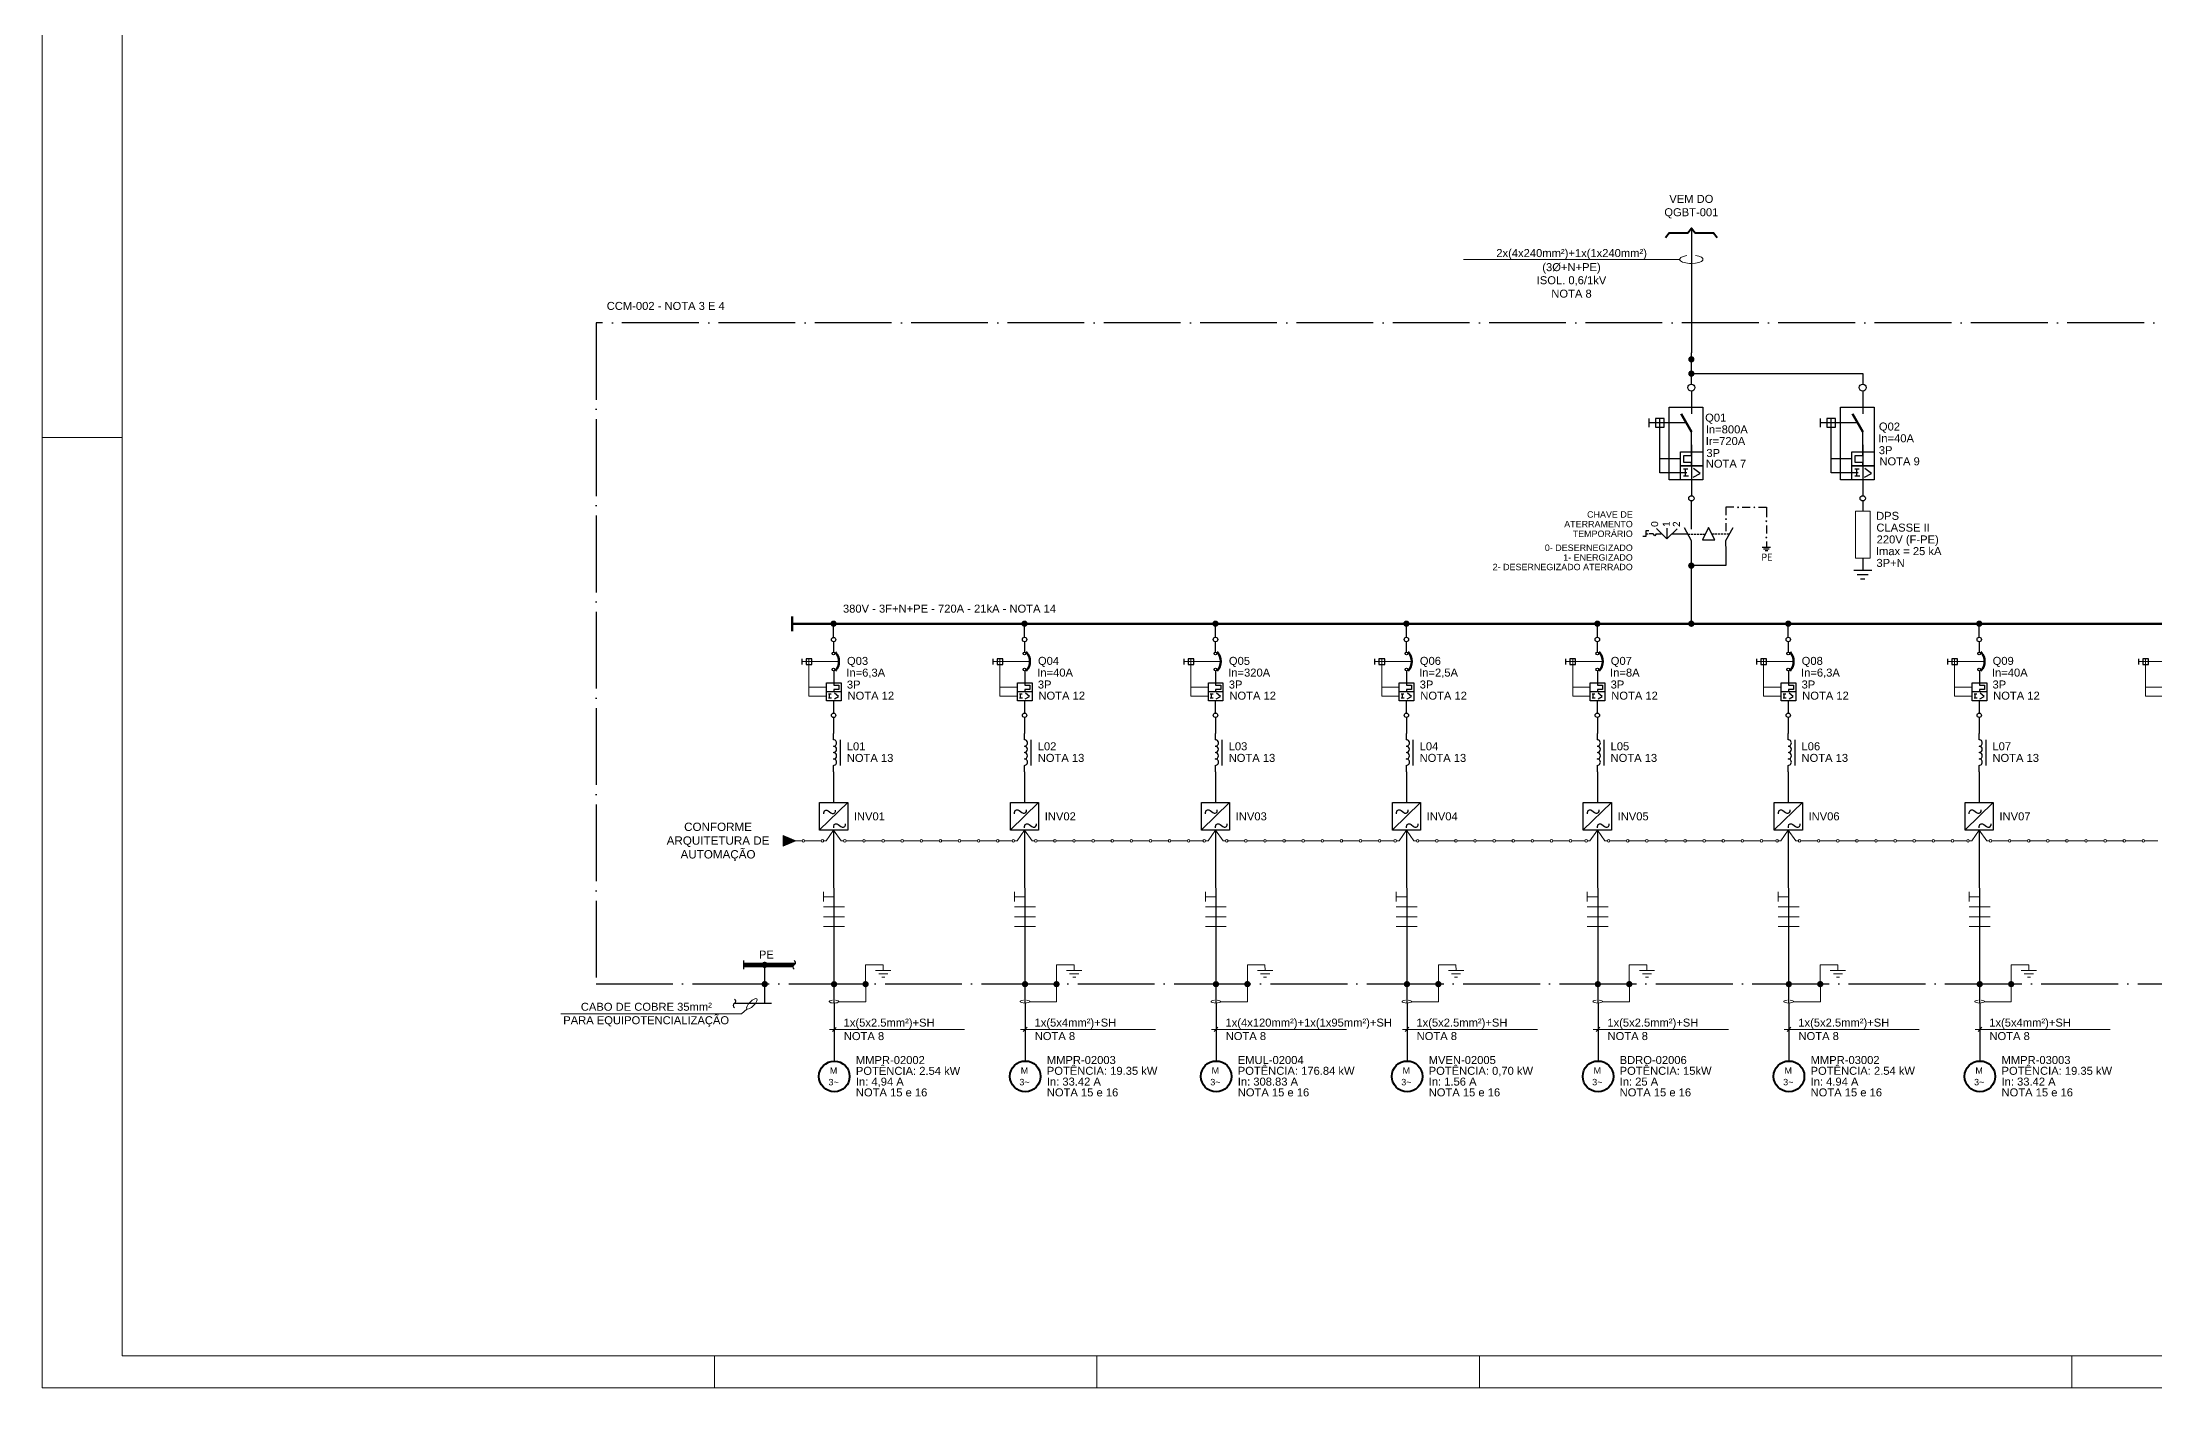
# Model space of a CAD drawing. Header units: inches. Extents: x 8060 to 14805, y -2003 to -1162.
# Drawn here: x 9449 to 10109, y -2003 to -1582 of the extents above; entities that cross this region are included whole.
import ezdxf
from ezdxf.enums import TextEntityAlignment as Align

# ---------------------------------------------------------------- set-up
doc = ezdxf.new("R2010")
doc.units = ezdxf.units.IN
doc.header["$MEASUREMENT"] = 0
doc.linetypes.add('ACAD_ISO04W100', pattern=[30, 24, -3, 0, -3])
for name, color, linetype in [('CABOS', 2, 'Continuous'), ('CAIXA DE IDENT.', 6, 'ACAD_ISO04W100'), ('COMPONENTES', 7, 'Continuous'), ('MOLDURA', 5, 'Continuous'), ('PDF2_AM_8', 7, 'Continuous'), ('PDF2_E-TXT20', 7, 'Continuous'), ('ROTAS', 7, 'Continuous'), ('TEXTO DES.', 2, 'Continuous')]:
    doc.layers.add(name, color=color, linetype=linetype)
doc.styles.add('PDF ArialMT', font='arial.ttf')
doc.styles.add('PDF Calibri', font='calibri.ttf')

# ---------------------------------------------------------------- blocks, each defined once
blk = doc.blocks.new('MOLDURA')
at = {"layer": 'MOLDURA', "lineweight": 15}
for p, q in [((2405.47, -1351.45), (2405.47, -2192.45)), ((2430.47, -2182.46), (2430.47, -1361.47)), ((2430.47, -1895.48), (2405.47, -1895.48)), ((3584.47, -2182.46), (2430.47, -2182.46)), ((2615.46, -2192.45), (2615.46, -2182.46)), ((2734.96, -2192.45), (2734.96, -2182.46)), ((2854.46, -2192.45), (2854.46, -2182.46)), ((3039.46, -2192.45), (3039.46, -2182.46)), ((2405.47, -2192.45), (3594.47, -2192.45))]:
    blk.add_line(p, q, dxfattribs=at)
blk = doc.blocks.new('DISJ. CX. MOLDADA')
at = {"layer": 'COMPONENTES', "lineweight": 30}
for points in [[(6109.63, -961.07), (6109.63, -966.03), (6109.63, -968.14)], [(6096.45, -972.34), (6096.45, -969.58)], [(6108.15, -986.56), (6099.73, -986.56), (6099.73, -969.58)], [(6108.02, -970.94), (6096.45, -970.94)], [(6109.63, -984.4), (6109.63, -983.3), (6107.26, -983.3), (6107.26, -981.14), (6109.63, -981.14), (6109.63, -980.04), (6109.63, -973.77)], [(6106.16, -982.2), (6099.73, -982.2)], [(6109.63, -977.8), (6109.63, -993.76)], [(6107.13, -985.33), (6108.53, -985.33)], [(6107.13, -987.53), (6108.66, -987.53)], [(6107.73, -987.53), (6107.73, -985.33)], [(6110.18, -987.91), (6112.34, -986.73), (6110.23, -985.16)]]:
    blk.add_lwpolyline(points, dxfattribs=at)
for points in [[(6101.11, -969.58), (6098.35, -969.58), (6098.35, -972.34), (6101.11, -972.34)], [(6113.15, -988.72), (6102.69, -988.72), (6102.69, -966.03), (6113.15, -966.03)], [(6106.16, -980.04), (6113.15, -980.04), (6113.15, -984.4), (6106.16, -984.4)], [(6106.16, -984.4), (6113.15, -984.4), (6113.15, -988.72), (6106.16, -988.72)]]:
    blk.add_lwpolyline(points, close=True, dxfattribs=at)
at = {"layer": 'COMPONENTES', "lineweight": 50}
blk.add_lwpolyline([(6109.63, -973.77), (6106.41, -968.14)], dxfattribs=at)
at = {"layer": 'COMPONENTES', "lineweight": 30}
for centre, radius in [((6109.59, -959.94), 1.08), ((6109.59, -994.53), 0.826)]:
    blk.add_circle(centre, radius, dxfattribs=at)
blk = doc.blocks.new('DPS2')
at = {"layer": 'COMPONENTES', "lineweight": 9}
blk.add_lwpolyline([(5544.09, -957.59), (5548.58, -957.59), (5548.58, -972.28), (5544.09, -972.28)], close=True, dxfattribs=at)
at = {"layer": 'COMPONENTES', "lineweight": 30}
for points in [[(5549.13, -976.16), (5543.58, -976.16)], [(5546.34, -972.28), (5546.34, -976.16)], [(5547.99, -977.51), (5544.56, -977.51)], [(5546.93, -978.91), (5545.57, -978.91)]]:
    blk.add_lwpolyline(points, dxfattribs=at)
at = {"layer": 'ROTAS', "lineweight": 30}
blk.add_lwpolyline([(5546.34, -954.48), (5546.34, -957.59)], dxfattribs=at)
blk = doc.blocks.new('Chave de Aterramento')
at = {"layer": 'COMPONENTES'}
h = blk.add_hatch(color=256, dxfattribs=at)
h.dxf.hatch_style = 1
h.paths.add_polyline_path([(5431.9, -972.82, 1), (5433.88, -972.82, 1)])
blk.add_line((5431.77, -962.97), (5426.74, -962.97), dxfattribs=at)
at = {"layer": 'COMPONENTES', "lineweight": 30}
for p, q in [((5430.63, -960.92), (5432.89, -964.99)), ((5443.73, -959.57), (5443.73, -962)), ((5432.89, -964.99), (5432.89, -974.55))]:
    blk.add_line(p, q, dxfattribs=at)
for points in [[(5432.89, -952.6), (5432.89, -959.57), (5432.89, -961.37)], [(5446.23, -954.59), (5443.73, -954.59), (5443.73, -957.03)], [(5448.77, -954.59), (5451.31, -954.59)], [(5453.85, -954.59), (5456.34, -954.59), (5456.34, -956.54)], [(5456.34, -954.59), (5456.34, -957.68)], [(5419.62, -961.96), (5418.71, -961.96), (5418.71, -963.76), (5417.8, -963.76)], [(5418.71, -962.85), (5419.39, -962.85)], [(5421.95, -962.85), (5421.46, -963.55), (5421.02, -962.85), (5419.7, -962.85)], [(5421.93, -962.85), (5423.45, -962.85)], [(5428.44, -961.3), (5425.23, -964.46), (5421.97, -961.24)], [(5425.23, -961.13), (5425.23, -964.46)], [(5431.77, -962.95), (5432.51, -962.95)], [(5432.83, -962.95), (5433.44, -962.95)], [(5433.76, -962.95), (5434.37, -962.95)], [(5434.69, -962.95), (5435.32, -962.95)], [(5435.62, -962.95), (5436.38, -962.95)], [(5436.55, -962.95), (5437.31, -962.95)], [(5440.07, -962.95), (5439.3, -962.95)], [(5441, -962.95), (5440.24, -962.95)], [(5441.93, -962.95), (5441.29, -962.95)], [(5442.86, -962.95), (5442.25, -962.95)], [(5443.79, -962.95), (5443.18, -962.95)], [(5443.73, -966.78), (5443.73, -964.99), (5445.99, -960.92)], [(5444.85, -962.95), (5444.11, -962.95)], [(5456.34, -960.22), (5456.34, -962.76)], [(5443.73, -966.81), (5443.73, -972.8), (5432.89, -972.8)], [(5455.05, -967.06), (5457.66, -967.06)], [(5455.48, -967.57), (5457.21, -967.57)], [(5455.92, -968.08), (5456.79, -968.08)], [(5456.34, -965.3), (5456.34, -967.06)]]:
    blk.add_lwpolyline(points, dxfattribs=at)
blk.add_lwpolyline([(5436.4, -964.75), (5440.21, -964.75), (5438.31, -960.94)], close=True, dxfattribs=at)
at = {"layer": 'COMPONENTES', "lineweight": 0}
for centre in [(5447.5, -954.59), (5452.58, -954.59), (5443.73, -958.3), (5456.34, -958.95), (5456.34, -964.03)]:
    blk.add_circle(centre, 0.125, dxfattribs=at)
at = {"layer": 'COMPONENTES', "char_height": 2.2, "attachment_point": 4, "rotation": 90, "style": 'PDF Calibri'}
for s, insert in [('0', (5421.44, -960.69)), ('1', (5425.02, -960.79)), ('2', (5428.22, -960.75))]:
    blk.add_mtext(s, dxfattribs=dict(at, insert=insert))
at = {"layer": 'COMPONENTES', "insert": (5454.79, -970.16), "char_height": 2.2, "attachment_point": 4, "style": 'PDF Calibri'}
blk.add_mtext('PE', dxfattribs=at)
blk = doc.blocks.new('disjuntor motor')
at = {"layer": 'COMPONENTES', "lineweight": 30}
for points in [[(5601.35, -951.42), (5601.35, -949.64)], [(5611.23, -947.57), (5611.23, -944.35)], [(5611.23, -953.5), (5611.23, -957.14), (5611.23, -957.86), (5612.8, -957.86), (5612.8, -959.25), (5611.23, -959.25), (5611.23, -959.97)], [(5613.52, -959.97), (5608.95, -959.97)], [(5609.56, -960.57), (5610.41, -960.57)], [(5609.56, -961.88), (5610.49, -961.88)], [(5609.92, -961.88), (5609.92, -960.57)], [(5611.23, -966.66), (5611.23, -962.79)], [(5611.42, -962.13), (5612.74, -961.41), (5611.47, -960.44)]]:
    blk.add_lwpolyline(points, dxfattribs=at)
for points in [[(5604.4, -949.64), (5602.6, -949.64), (5602.6, -951.42), (5604.4, -951.42)], [(5613.52, -957.14), (5613.52, -962.79), (5608.95, -962.79), (5608.95, -957.14)]]:
    blk.add_lwpolyline(points, close=True, dxfattribs=at)
at = {"layer": 'COMPONENTES', "lineweight": 15}
for points in [[(5608.95, -961.37), (5603.49, -961.37), (5603.49, -949.64)], [(5612.93, -950.53), (5601.35, -950.53)], [(5608.95, -958.55), (5603.49, -958.55)]]:
    blk.add_lwpolyline(points, dxfattribs=at)
at = {"layer": 'COMPONENTES', "lineweight": 30}
for centre, radius in [((5611.18, -943.64), 0.688), ((5611.18, -947.98), 0.434), ((5611.18, -953.02), 0.434), ((5611.18, -967.31), 0.688)]:
    blk.add_circle(centre, radius, dxfattribs=at)
at = {"layer": 'COMPONENTES', "lineweight": 50}
blk.add_arc((5608.43, -950.5), 4.43, 318.04321, 41.95679, dxfattribs=at)
blk = doc.blocks.new('Indutância')
at = {"layer": 'COMPONENTES', "lineweight": 30}
for p, q in [((5383.17, -1082.37), (5383.17, -1080.38)), ((5383.17, -1092.39), (5383.17, -1090.37))]:
    blk.add_line(p, q, dxfattribs=at)
blk.add_lwpolyline([(5383.12, -1088.36, 1), (5383.12, -1086.35, 1), (5383.12, -1084.34)], format="xyb", dxfattribs=at)
blk.add_lwpolyline([(5385.19, -1082.37), (5385.19, -1090.37)], dxfattribs=at)
for centre in [(5383.12, -1083.36), (5383.12, -1089.35)]:
    blk.add_arc(centre, 1.01, 269.99999, 90.00001, dxfattribs=at)
blk = doc.blocks.new('Inversor')
at = {"layer": 'COMPONENTES', "lineweight": 30}
for points in [[(5353.2, -1116.54), (5344.42, -1125.13)], [(5345.71, -1120.12), (5345.71, -1119.72), (5345.92, -1119.1), (5346.33, -1118.89), (5346.73, -1118.89), (5347.13, -1119.1), (5347.96, -1119.72), (5348.36, -1119.93), (5348.76, -1119.93), (5349.18, -1119.72), (5349.37, -1119.31), (5349.37, -1118.89)], [(5348.82, -1124.46), (5348.82, -1124.06), (5349.01, -1123.44), (5349.44, -1123.25), (5349.84, -1123.25), (5350.24, -1123.44), (5351.07, -1124.06), (5351.47, -1124.27), (5351.87, -1124.27), (5352.27, -1124.06), (5352.49, -1123.65), (5352.49, -1123.25)]]:
    blk.add_lwpolyline(points, dxfattribs=at)
blk.add_lwpolyline([(5344.42, -1116.54), (5353.2, -1116.54), (5353.2, -1125.22), (5344.42, -1125.22)], close=True, dxfattribs=at)
blk = doc.blocks.new('ATERRAMENTO')
at = {"layer": 'ROTAS'}
h = blk.add_hatch(color=256, dxfattribs=at)
h.dxf.hatch_style = 1
h.paths.add_polyline_path([(6647.54, -699.87, 1), (6649.51, -699.87, 1)])
at = {"layer": 'PDF2_E-TXT20', "lineweight": 9}
blk.add_line((6640.17, -705.36), (6648.56, -705.36), dxfattribs=at)
for points in [[(6654.04, -695.59), (6654, -693.83), (6648.52, -693.83), (6648.56, -705.36)], [(6651.67, -695.59), (6656.44, -695.59)], [(6652.63, -696.65), (6655.48, -696.65)], [(6653.58, -697.68), (6654.53, -697.68)]]:
    blk.add_lwpolyline(points, dxfattribs=at)
for points in [[(6638.21, -704.92), (6637.5, -704.98), (6637.06, -705.19), (6637.17, -705.4)], [(6637.17, -705.4), (6637.28, -705.61), (6637.92, -705.77), (6638.66, -705.77)], [(6638.66, -705.77), (6639.41, -705.77), (6640.05, -705.61), (6640.16, -705.4)], [(6640.16, -705.4), (6640.27, -705.19), (6639.83, -704.98), (6639.11, -704.92)]]:
    blk.add_open_spline(points, degree=3, dxfattribs=at)
blk = doc.blocks.new('MOTOR TRI')
at = {"layer": 'COMPONENTES', "lineweight": 40}
blk.add_circle((6638.76, -725.71), 4.79, dxfattribs=at)
at = {"layer": 'COMPONENTES', "char_height": 2.01, "attachment_point": 4, "style": 'PDF ArialMT'}
for s, insert in [('M', (6637.35, -723.9)), ('3~', (6636.93, -727.52))]:
    blk.add_mtext(s, dxfattribs=dict(at, insert=insert))
blk = doc.blocks.new('SETA')
at = {"layer": 'ROTAS'}
h = blk.add_hatch(color=256, dxfattribs=at)
h.dxf.hatch_style = 1
h.paths.add_polyline_path([(5730.94, -872), (5726.96, -870.31), (5726.96, -873.69)])
at = {"layer": 'ROTAS', "lineweight": 9}
blk.add_lwpolyline([(5730.94, -872), (5726.96, -870.31), (5726.96, -873.69)], close=True, dxfattribs=at)
blk.add_lwpolyline([(5730.94, -872), (5726.96, -870.31), (5726.96, -873.69)], close=True, dxfattribs=at)
blk = doc.blocks.new('chamada cabo')
at = {"layer": 'ROTAS', "lineweight": 9}
blk.add_lwpolyline([(6921.12, -1333.71), (6988.69, -1333.71)], dxfattribs=at)
for points in [[(6990.85, -1332.49), (6989.25, -1332.73), (6988.36, -1333.34), (6988.72, -1333.94)], [(6995.85, -1333.89), (6996.14, -1333.28), (6995.18, -1332.69), (6993.56, -1332.47)], [(6988.72, -1333.94), (6989.08, -1334.54), (6990.6, -1334.96), (6992.34, -1334.95)], [(6992.34, -1334.95), (6994.08, -1334.94), (6995.55, -1334.49), (6995.85, -1333.89)]]:
    blk.add_open_spline(points, degree=3, dxfattribs=at)

msp = doc.modelspace()

# ---------------------------------------------------------------- hatches: boundary and pattern name
at = {"layer": 'COMPONENTES'}
h = msp.add_hatch(color=256, dxfattribs=at)
h.dxf.hatch_style = 1
h.paths.add_polyline_path([(9673.29, -1870.41, 1), (9675.26, -1870.41, 1)])
at = {"layer": 'ROTAS'}
h = msp.add_hatch(color=256, dxfattribs=at)
h.dxf.hatch_style = 1
h.paths.add_polyline_path([(9962.79, -1681.17, 1), (9964.76, -1681.17, 1)])
h = msp.add_hatch(color=256, dxfattribs=at)
h.dxf.hatch_style = 1
h.paths.add_polyline_path([(9962.79, -1685.64, 1), (9964.76, -1685.64, 1)])
h = msp.add_hatch(color=256, dxfattribs=at)
h.dxf.hatch_style = 1
h.paths.add_polyline_path([(9694.82, -1763.79, 1), (9696.79, -1763.79, 1)])
h = msp.add_hatch(color=256, dxfattribs=at)
h.dxf.hatch_style = 1
h.paths.add_polyline_path([(9754.47, -1763.78, 1), (9756.44, -1763.78, 1)])
h = msp.add_hatch(color=256, dxfattribs=at)
h.dxf.hatch_style = 1
h.paths.add_polyline_path([(9814.12, -1763.78, 1), (9816.09, -1763.78, 1)])
h = msp.add_hatch(color=256, dxfattribs=at)
h.dxf.hatch_style = 1
h.paths.add_polyline_path([(9873.77, -1763.78, 1), (9875.74, -1763.78, 1)])
h = msp.add_hatch(color=256, dxfattribs=at)
h.dxf.hatch_style = 1
h.paths.add_polyline_path([(9933.42, -1763.78, 1), (9935.39, -1763.78, 1)])
h = msp.add_hatch(color=256, dxfattribs=at)
h.dxf.hatch_style = 1
h.paths.add_polyline_path([(9962.76, -1763.8, 1), (9964.74, -1763.8, 1)])
h = msp.add_hatch(color=256, dxfattribs=at)
h.dxf.hatch_style = 1
h.paths.add_polyline_path([(9993.07, -1763.78, 1), (9995.04, -1763.78, 1)])
h = msp.add_hatch(color=256, dxfattribs=at)
h.dxf.hatch_style = 1
h.paths.add_polyline_path([(10052.72, -1763.78, 1), (10054.69, -1763.78, 1)])
h = msp.add_hatch(color=256, dxfattribs=at)
h.dxf.hatch_style = 1
h.paths.add_polyline_path([(9673.31, -1876.43, 1), (9675.29, -1876.43, 1)])
h = msp.add_hatch(color=256, dxfattribs=at)
h.dxf.hatch_style = 1
h.paths.add_polyline_path([(9694.98, -1876.45, 1), (9696.95, -1876.45, 1)])
h = msp.add_hatch(color=256, dxfattribs=at)
h.dxf.hatch_style = 1
h.paths.add_polyline_path([(9754.63, -1876.44, 1), (9756.6, -1876.44, 1)])
h = msp.add_hatch(color=256, dxfattribs=at)
h.dxf.hatch_style = 1
h.paths.add_polyline_path([(9814.28, -1876.44, 1), (9816.25, -1876.44, 1)])
h = msp.add_hatch(color=256, dxfattribs=at)
h.dxf.hatch_style = 1
h.paths.add_polyline_path([(9873.93, -1876.44, 1), (9875.9, -1876.44, 1)])
h = msp.add_hatch(color=256, dxfattribs=at)
h.dxf.hatch_style = 1
h.paths.add_polyline_path([(9933.58, -1876.44, 1), (9935.55, -1876.44, 1)])
h = msp.add_hatch(color=256, dxfattribs=at)
h.dxf.hatch_style = 1
h.paths.add_polyline_path([(9993.23, -1876.44, 1), (9995.2, -1876.44, 1)])
h = msp.add_hatch(color=256, dxfattribs=at)
h.dxf.hatch_style = 1
h.paths.add_polyline_path([(10052.87, -1876.44, 1), (10054.85, -1876.44, 1)])

# ---------------------------------------------------------------- linework, layer by layer
at = {"layer": 'CABOS', "lineweight": 9}
for points in [[(9692.65, -1847.61), (9692.65, -1850.66)], [(9752.3, -1847.6), (9752.3, -1850.65)], [(9811.95, -1847.6), (9811.95, -1850.65)], [(9871.6, -1847.6), (9871.6, -1850.65)], [(9931.25, -1847.6), (9931.25, -1850.65)], [(9990.89, -1847.6), (9990.89, -1850.65)], [(10050.54, -1847.6), (10050.54, -1850.65)], [(9692.65, -1849.14), (9695.91, -1849.14)], [(9692.65, -1852.31), (9699.19, -1852.31)], [(9752.3, -1849.13), (9755.56, -1849.13)], [(9752.3, -1852.3), (9758.84, -1852.3)], [(9811.95, -1849.13), (9815.21, -1849.13)], [(9811.95, -1852.3), (9818.49, -1852.3)], [(9871.6, -1849.13), (9874.86, -1849.13)], [(9871.6, -1852.3), (9878.14, -1852.3)], [(9931.25, -1849.13), (9934.51, -1849.13)], [(9931.25, -1852.3), (9937.79, -1852.3)], [(9990.89, -1849.13), (9994.15, -1849.13)], [(9990.89, -1852.3), (9997.44, -1852.3)], [(10050.54, -1849.13), (10053.8, -1849.13)], [(10050.54, -1852.3), (10057.08, -1852.3)], [(9699.19, -1855.36), (9692.65, -1855.36), (9699.19, -1855.36)], [(9699.19, -1858.39), (9692.65, -1858.39), (9699.19, -1858.39)], [(9758.84, -1855.35), (9752.3, -1855.35), (9758.84, -1855.35)], [(9758.84, -1858.38), (9752.3, -1858.38), (9758.84, -1858.38)], [(9818.49, -1855.35), (9811.95, -1855.35), (9818.49, -1855.35)], [(9818.49, -1858.38), (9811.95, -1858.38), (9818.49, -1858.38)], [(9878.14, -1855.35), (9871.6, -1855.35), (9878.14, -1855.35)], [(9878.14, -1858.38), (9871.6, -1858.38), (9878.14, -1858.38)], [(9937.79, -1855.35), (9931.25, -1855.35), (9937.79, -1855.35)], [(9937.79, -1858.38), (9931.25, -1858.38), (9937.79, -1858.38)], [(9997.44, -1855.35), (9990.89, -1855.35), (9997.44, -1855.35)], [(9997.44, -1858.38), (9990.89, -1858.38), (9997.44, -1858.38)], [(10057.08, -1855.35), (10050.54, -1855.35), (10057.08, -1855.35)], [(10057.08, -1858.38), (10050.54, -1858.38), (10057.08, -1858.38)]]:
    msp.add_lwpolyline(points, dxfattribs=at)
at = {"layer": 'CAIXA DE IDENT.'}
msp.add_lwpolyline([(9621.65, -1669.79), (9621.6, -1876.39), (10315.85, -1876.39), (10315.9, -1669.79)], close=True, dxfattribs=at)
at = {"layer": 'COMPONENTES', "lineweight": 30}
for points in [[(9667.79, -1871.71), (9667.79, -1869.08)], [(9667.79, -1869.89), (9683.97, -1869.89)], [(9667.79, -1870.9), (9683.2, -1870.9)]]:
    msp.add_lwpolyline(points, dxfattribs=at)
at = {"layer": 'COMPONENTES', "lineweight": 0}
for points in [[(9683.97, -1869.89), (9674.27, -1869.89), (9683.97, -1869.89)], [(9683.92, -1870.01), (9674.61, -1870.01), (9683.92, -1870.01)], [(9683.25, -1870.77), (9674.61, -1870.77), (9683.25, -1870.77)], [(9683.84, -1870.14), (9674.74, -1870.14), (9683.84, -1870.14)], [(9683.29, -1870.65), (9674.74, -1870.65), (9683.29, -1870.65)], [(9683.8, -1870.22), (9674.78, -1870.22), (9683.8, -1870.22)], [(9683.46, -1870.48), (9674.78, -1870.48), (9683.46, -1870.48)], [(9683.37, -1870.56), (9674.78, -1870.56), (9683.37, -1870.56)]]:
    msp.add_lwpolyline(points, dxfattribs=at)
at = {"layer": 'COMPONENTES', "lineweight": 30}
for centre, start, end in [((9683.86, -1871.04), 118.33379, 241.66621), ((9683.14, -1869.69), 298.33379, 61.66621)]:
    msp.add_arc(centre, 0.741, start, end, dxfattribs=at)
at = {"layer": 'COMPONENTES', "transparency": 33554559}
for points in [[(9674.19, -1869.89), (9674.19, -1869.89), (9667.79, -1869.89)], [(9674.19, -1869.89), (9667.79, -1869.89), (9674.27, -1869.89)], [(9674.19, -1869.89), (9667.79, -1869.89), (9674.1, -1869.93)], [(9667.79, -1869.89), (9674.1, -1869.93), (9667.79, -1869.93)], [(9674.1, -1869.93), (9667.79, -1869.93), (9674.02, -1869.97)], [(9667.79, -1869.93), (9674.02, -1869.97), (9667.79, -1869.97)], [(9674.02, -1869.97), (9667.79, -1869.97), (9673.93, -1870.05)], [(9667.79, -1869.97), (9673.93, -1870.05), (9667.79, -1870.05)], [(9673.93, -1870.05), (9667.79, -1870.05), (9673.85, -1870.1)], [(9667.79, -1870.05), (9673.85, -1870.1), (9667.79, -1870.1)], [(9673.85, -1870.1), (9667.79, -1870.1), (9673.81, -1870.18)], [(9667.79, -1870.1), (9673.81, -1870.18), (9667.79, -1870.18)], [(9673.81, -1870.18), (9667.79, -1870.18), (9673.81, -1870.31)], [(9667.79, -1870.18), (9673.81, -1870.31), (9667.79, -1870.31)], [(9673.81, -1870.31), (9667.79, -1870.31), (9673.76, -1870.39)], [(9667.79, -1870.31), (9673.76, -1870.39), (9667.79, -1870.39)], [(9673.76, -1870.39), (9667.79, -1870.39), (9673.81, -1870.48)], [(9667.79, -1870.39), (9673.81, -1870.48), (9667.79, -1870.48)], [(9673.81, -1870.48), (9667.79, -1870.48), (9673.81, -1870.61)], [(9667.79, -1870.48), (9673.81, -1870.61), (9667.79, -1870.61)], [(9673.81, -1870.61), (9667.79, -1870.61), (9673.85, -1870.69)], [(9667.79, -1870.61), (9673.85, -1870.69), (9667.79, -1870.69)], [(9673.85, -1870.69), (9667.79, -1870.69), (9673.93, -1870.77)], [(9667.79, -1870.69), (9673.93, -1870.77), (9667.79, -1870.77)], [(9673.93, -1870.77), (9667.79, -1870.77), (9674.02, -1870.82)], [(9667.79, -1870.77), (9674.02, -1870.82), (9667.79, -1870.82)], [(9674.02, -1870.82), (9667.79, -1870.82), (9674.1, -1870.86)], [(9667.79, -1870.82), (9674.1, -1870.86), (9667.79, -1870.86)], [(9674.1, -1870.86), (9667.79, -1870.86), (9674.19, -1870.9)], [(9667.79, -1870.86), (9674.19, -1870.9), (9667.79, -1870.9)], [(9674.27, -1870.9), (9674.27, -1870.9), (9667.79, -1870.9)], [(9674.27, -1870.9), (9667.79, -1870.9), (9674.19, -1870.9)], [(9674.27, -1869.89), (9683.97, -1869.89), (9674.36, -1869.89)], [(9683.2, -1870.9), (9674.36, -1870.9), (9674.27, -1870.9)], [(9683.97, -1869.89), (9674.36, -1869.89), (9683.92, -1869.93)], [(9674.36, -1869.89), (9683.92, -1869.93), (9674.44, -1869.93)], [(9674.44, -1870.86), (9683.2, -1870.9), (9674.36, -1870.9)], [(9674.36, -1870.9), (9683.2, -1870.9), (9683.2, -1870.9)], [(9683.92, -1869.93), (9674.44, -1869.93), (9683.92, -1869.97)], [(9674.44, -1869.93), (9683.92, -1869.97), (9674.53, -1869.97)], [(9674.53, -1870.82), (9683.2, -1870.86), (9674.44, -1870.86)], [(9683.2, -1870.86), (9674.44, -1870.86), (9683.2, -1870.9)], [(9683.92, -1869.97), (9674.53, -1869.97), (9683.92, -1870.01)], [(9674.53, -1869.97), (9683.92, -1870.01), (9674.61, -1870.01)], [(9674.61, -1870.77), (9683.2, -1870.82), (9674.53, -1870.82)], [(9683.2, -1870.82), (9674.53, -1870.82), (9683.2, -1870.86)], [(9674.61, -1870.01), (9683.92, -1870.01), (9683.92, -1870.01)], [(9683.92, -1870.01), (9674.61, -1870.01), (9683.88, -1870.05)], [(9674.61, -1870.01), (9683.88, -1870.05), (9674.69, -1870.05)], [(9674.69, -1870.73), (9683.25, -1870.77), (9674.61, -1870.77)], [(9674.61, -1870.77), (9683.25, -1870.77), (9683.25, -1870.77)], [(9683.25, -1870.77), (9674.61, -1870.77), (9683.2, -1870.82)], [(9683.88, -1870.05), (9674.69, -1870.05), (9683.84, -1870.14)], [(9674.69, -1870.05), (9683.84, -1870.14), (9674.74, -1870.14)], [(9674.74, -1870.65), (9683.25, -1870.73), (9674.69, -1870.73)], [(9683.25, -1870.73), (9674.69, -1870.73), (9683.25, -1870.77)], [(9674.74, -1870.14), (9683.84, -1870.14), (9683.84, -1870.14)], [(9683.84, -1870.14), (9674.74, -1870.14), (9683.8, -1870.22)], [(9674.74, -1870.14), (9683.8, -1870.22), (9674.78, -1870.22)], [(9674.78, -1870.56), (9683.29, -1870.65), (9674.74, -1870.65)], [(9674.74, -1870.65), (9683.29, -1870.65), (9683.29, -1870.65)], [(9683.29, -1870.65), (9674.74, -1870.65), (9683.25, -1870.73)], [(9674.78, -1870.22), (9683.8, -1870.22), (9683.8, -1870.22)], [(9683.8, -1870.22), (9674.78, -1870.22), (9683.71, -1870.31)], [(9674.78, -1870.22), (9683.71, -1870.31), (9674.78, -1870.31)], [(9683.67, -1870.31), (9683.67, -1870.31), (9674.78, -1870.31)], [(9683.67, -1870.31), (9674.78, -1870.31), (9683.71, -1870.31)], [(9683.67, -1870.31), (9674.78, -1870.31), (9683.58, -1870.39)], [(9674.78, -1870.31), (9683.58, -1870.39), (9674.78, -1870.39)], [(9683.58, -1870.39), (9674.78, -1870.39), (9683.46, -1870.48)], [(9674.78, -1870.39), (9683.46, -1870.48), (9674.78, -1870.48)], [(9674.78, -1870.48), (9683.46, -1870.48), (9683.46, -1870.48)], [(9683.46, -1870.48), (9674.78, -1870.48), (9683.37, -1870.56)], [(9674.78, -1870.48), (9683.37, -1870.56), (9674.78, -1870.56)], [(9674.78, -1870.56), (9683.37, -1870.56), (9683.37, -1870.56)], [(9683.37, -1870.56), (9674.78, -1870.56), (9683.29, -1870.65)]]:
    msp.add_solid(points, dxfattribs=at)
at = {"layer": 'PDF2_AM_8', "lineweight": 9}
for points in [[(9692.71, -1831.65), (9693.49, -1831.65), (9695.82, -1828.35), (9698.17, -1831.65), (9698.93, -1831.65)], [(9752.36, -1831.64), (9753.14, -1831.64), (9755.47, -1828.34), (9757.82, -1831.64), (9758.58, -1831.64)], [(9812.01, -1831.64), (9812.79, -1831.64), (9815.12, -1828.34), (9817.47, -1831.64), (9818.23, -1831.64)], [(9871.65, -1831.64), (9872.44, -1831.64), (9874.77, -1828.34), (9877.12, -1831.64), (9877.88, -1831.64)], [(9931.3, -1831.64), (9932.09, -1831.64), (9934.41, -1828.34), (9936.76, -1831.64), (9937.53, -1831.64)], [(9990.95, -1831.64), (9991.74, -1831.64), (9994.06, -1828.34), (9996.41, -1831.64), (9997.18, -1831.64)], [(10050.6, -1831.64), (10051.38, -1831.64), (10053.71, -1828.34), (10056.06, -1831.64), (10056.82, -1831.64)]]:
    msp.add_lwpolyline(points, dxfattribs=at)
at = {"layer": 'ROTAS'}
for p, q in [((9963.77, -1688.94), (9963.77, -1679.1)), ((9963.77, -1685.62), (10017.29, -1685.62)), ((10017.29, -1685.62), (10017.29, -1688.94)), ((9963.75, -1745.64), (9963.75, -1763.8)), ((9695.81, -1793.1), (9695.81, -1798.1)), ((9755.46, -1793.09), (9755.46, -1798.09)), ((9815.11, -1793.09), (9815.11, -1798.09)), ((9874.76, -1793.09), (9874.76, -1798.09)), ((9934.4, -1793.09), (9934.4, -1798.09)), ((9994.05, -1793.09), (9994.05, -1798.09)), ((10053.7, -1793.09), (10053.7, -1798.09)), ((9695.81, -1810.1), (9695.81, -1819.67)), ((9755.46, -1810.09), (9755.46, -1819.66)), ((9815.11, -1810.09), (9815.11, -1819.66)), ((9874.76, -1810.09), (9874.76, -1819.66)), ((9934.4, -1810.09), (9934.4, -1819.66)), ((9994.05, -1810.09), (9994.05, -1819.66)), ((10053.7, -1810.09), (10053.7, -1819.66)), ((9695.82, -1828.35), (9696.03, -1900.47)), ((9755.47, -1828.34), (9755.68, -1900.46)), ((9815.12, -1828.34), (9815.33, -1900.46)), ((9874.77, -1828.34), (9874.98, -1900.46)), ((9934.41, -1828.34), (9934.62, -1900.46)), ((9994.06, -1828.34), (9994.27, -1900.46)), ((10053.71, -1828.34), (10053.92, -1900.46)), ((9674.3, -1882.49), (9674.3, -1870.39))]:
    msp.add_line(p, q, dxfattribs=at)
at = {"layer": 'ROTAS', "lineweight": 40}
msp.add_lwpolyline([(9955.69, -1643.12), (9956.83, -1641.62), (9962.65, -1641.62), (9963.77, -1640.14), (9964.92, -1641.62), (9970.74, -1641.62), (9971.88, -1643.12)], dxfattribs=at)
at = {"layer": 'ROTAS', "lineweight": 30}
for points in [[(9963.77, -1640.14), (9963.77, -1679.1)], [(9695.81, -1768.06), (9695.81, -1763.79)], [(9755.46, -1768.05), (9755.46, -1763.78)], [(9815.11, -1768.05), (9815.11, -1763.78)], [(9874.76, -1768.05), (9874.76, -1763.78)], [(9934.4, -1768.05), (9934.4, -1763.78)], [(9994.05, -1768.05), (9994.05, -1763.78)], [(10053.7, -1768.05), (10053.7, -1763.78)], [(9676.45, -1882.49), (9664.84, -1882.49)]]:
    msp.add_lwpolyline(points, dxfattribs=at)
at = {"layer": 'ROTAS', "lineweight": 60}
for points in [[(9682.91, -1761.49), (9682.91, -1766.1)], [(9682.91, -1763.79), (10252.59, -1763.79)]]:
    msp.add_lwpolyline(points, dxfattribs=at)
at = {"layer": 'ROTAS', "lineweight": 9}
for points in [[(9684, -1831.65), (9684.88, -1831.65), (9685.93, -1831.65)], [(9686.74, -1831.65), (9690.84, -1831.65), (9691.9, -1831.65)], [(9699.73, -1831.65), (9703.84, -1831.65), (9704.9, -1831.65)], [(9705.7, -1831.65), (9709.81, -1831.65), (9710.87, -1831.65)], [(9711.67, -1831.65), (9715.78, -1831.65), (9716.84, -1831.65)], [(9717.64, -1831.65), (9721.75, -1831.65), (9722.81, -1831.65)], [(9723.61, -1831.65), (9727.72, -1831.65), (9728.78, -1831.65)], [(9729.58, -1831.65), (9733.69, -1831.65), (9734.75, -1831.65)], [(9735.55, -1831.65), (9739.66, -1831.65), (9740.72, -1831.65)], [(9741.52, -1831.65), (9745.63, -1831.65), (9746.69, -1831.65)], [(9747.49, -1831.65), (9751.55, -1831.66), (9751.55, -1831.66)], [(9759.38, -1831.64), (9763.49, -1831.64), (9764.55, -1831.64)], [(9765.35, -1831.64), (9769.46, -1831.64), (9770.52, -1831.64)], [(9771.32, -1831.64), (9775.43, -1831.64), (9776.49, -1831.64)], [(9777.29, -1831.64), (9781.4, -1831.64), (9782.46, -1831.64)], [(9783.26, -1831.64), (9787.37, -1831.64), (9788.43, -1831.64)], [(9789.23, -1831.64), (9793.34, -1831.64), (9794.4, -1831.64)], [(9795.2, -1831.64), (9799.31, -1831.64), (9800.36, -1831.64)], [(9801.17, -1831.64), (9805.28, -1831.64), (9806.33, -1831.64)], [(9807.14, -1831.64), (9811.2, -1831.64), (9811.2, -1831.64)], [(9819.03, -1831.64), (9823.14, -1831.64), (9824.2, -1831.64)], [(9825, -1831.64), (9829.11, -1831.64), (9830.17, -1831.64)], [(9830.97, -1831.64), (9835.08, -1831.64), (9836.14, -1831.64)], [(9836.94, -1831.64), (9841.05, -1831.64), (9842.11, -1831.64)], [(9842.91, -1831.64), (9847.02, -1831.64), (9848.08, -1831.64)], [(9848.88, -1831.64), (9852.99, -1831.64), (9854.04, -1831.64)], [(9854.85, -1831.64), (9858.96, -1831.64), (9860.01, -1831.64)], [(9860.82, -1831.64), (9864.92, -1831.64), (9865.98, -1831.64)], [(9866.79, -1831.64), (9870.85, -1831.64), (9870.85, -1831.64)], [(9878.68, -1831.64), (9882.79, -1831.64), (9883.85, -1831.64)], [(9884.65, -1831.64), (9888.76, -1831.64), (9889.82, -1831.64)], [(9890.62, -1831.64), (9894.73, -1831.64), (9895.79, -1831.64)], [(9896.59, -1831.64), (9900.7, -1831.64), (9901.75, -1831.64)], [(9902.56, -1831.64), (9906.67, -1831.64), (9907.72, -1831.64)], [(9908.53, -1831.64), (9912.63, -1831.64), (9913.69, -1831.64)], [(9914.5, -1831.64), (9918.6, -1831.64), (9919.66, -1831.64)], [(9920.47, -1831.64), (9924.57, -1831.64), (9925.63, -1831.64)], [(9926.44, -1831.64), (9930.5, -1831.64), (9930.5, -1831.64)], [(9938.33, -1831.64), (9942.44, -1831.64), (9943.5, -1831.64)], [(9944.3, -1831.64), (9948.41, -1831.64), (9949.46, -1831.64)], [(9950.27, -1831.64), (9954.38, -1831.64), (9955.43, -1831.64)], [(9956.24, -1831.64), (9960.35, -1831.64), (9961.4, -1831.64)], [(9962.21, -1831.64), (9966.31, -1831.64), (9967.37, -1831.64)], [(9968.18, -1831.64), (9972.28, -1831.64), (9973.34, -1831.64)], [(9974.15, -1831.64), (9978.25, -1831.64), (9979.31, -1831.64)], [(9980.12, -1831.64), (9984.22, -1831.64), (9985.28, -1831.64)], [(9986.09, -1831.64), (9990.15, -1831.64), (9990.15, -1831.64)], [(9997.98, -1831.64), (10002.09, -1831.64), (10003.14, -1831.64)], [(10003.95, -1831.64), (10008.06, -1831.64), (10009.11, -1831.64)], [(10009.92, -1831.64), (10014.02, -1831.64), (10015.08, -1831.64)], [(10015.89, -1831.64), (10019.99, -1831.64), (10021.05, -1831.64)], [(10021.86, -1831.64), (10025.96, -1831.64), (10027.02, -1831.64)], [(10027.83, -1831.64), (10031.93, -1831.64), (10032.99, -1831.64)], [(10033.8, -1831.64), (10037.9, -1831.64), (10038.96, -1831.64)], [(10039.77, -1831.64), (10043.87, -1831.64), (10044.93, -1831.64)], [(10045.73, -1831.64), (10049.8, -1831.64), (10049.8, -1831.64)], [(10057.63, -1831.64), (10061.74, -1831.64), (10062.79, -1831.64)], [(10063.6, -1831.64), (10067.7, -1831.64), (10068.76, -1831.64)], [(10069.57, -1831.64), (10073.67, -1831.64), (10074.73, -1831.64)], [(10075.54, -1831.64), (10079.64, -1831.64), (10080.7, -1831.64)], [(10081.51, -1831.64), (10085.61, -1831.64), (10086.67, -1831.64)], [(10087.48, -1831.64), (10091.58, -1831.64), (10092.64, -1831.64)], [(10093.44, -1831.64), (10097.55, -1831.64), (10098.61, -1831.64)], [(10099.41, -1831.64), (10103.52, -1831.64), (10104.58, -1831.64)], [(10105.38, -1831.64), (10109.45, -1831.64), (10109.45, -1831.64)], [(9610.63, -1885.67), (9667.06, -1885.67), (9668.67, -1884.23)], [(9694.54, -1890.6), (9736.74, -1890.6)], [(9695.43, -1891.23), (9696.59, -1889.94)], [(9754.19, -1890.59), (9796.38, -1890.59)], [(9755.08, -1891.22), (9756.24, -1889.93)], [(9813.84, -1890.59), (9856.03, -1890.59)], [(9814.73, -1891.22), (9815.89, -1889.93)], [(9873.49, -1890.59), (9915.68, -1890.59)], [(9874.37, -1891.22), (9875.54, -1889.93)], [(9933.13, -1890.59), (9975.33, -1890.59)], [(9934.02, -1891.22), (9935.19, -1889.93)], [(9992.78, -1890.59), (10034.98, -1890.59)], [(9993.67, -1891.22), (9994.84, -1889.93)], [(10052.43, -1890.59), (10094.63, -1890.59)], [(10053.32, -1891.22), (10054.49, -1889.93)]]:
    msp.add_lwpolyline(points, dxfattribs=at)
for centre in [(9686.34, -1831.65), (9692.31, -1831.65), (9699.33, -1831.65), (9705.3, -1831.65), (9711.27, -1831.65), (9717.24, -1831.65), (9723.21, -1831.65), (9729.18, -1831.65), (9735.15, -1831.65), (9741.12, -1831.65), (9747.09, -1831.65), (9751.95, -1831.64), (9758.98, -1831.64), (9764.95, -1831.64), (9770.92, -1831.64), (9776.89, -1831.64), (9782.86, -1831.64), (9788.83, -1831.64), (9794.8, -1831.64), (9800.77, -1831.64), (9806.74, -1831.64), (9811.6, -1831.63), (9818.63, -1831.64), (9824.6, -1831.64), (9830.57, -1831.64), (9836.54, -1831.64), (9842.51, -1831.64), (9848.48, -1831.64), (9854.45, -1831.64), (9860.42, -1831.64), (9866.39, -1831.64), (9871.25, -1831.63), (9878.28, -1831.64), (9884.25, -1831.64), (9890.22, -1831.64), (9896.19, -1831.64), (9902.16, -1831.64), (9908.13, -1831.64), (9914.1, -1831.64), (9920.06, -1831.64), (9926.03, -1831.64), (9930.9, -1831.63), (9937.93, -1831.64), (9943.9, -1831.64), (9949.87, -1831.64), (9955.84, -1831.64), (9961.81, -1831.64), (9967.78, -1831.64), (9973.74, -1831.64), (9979.71, -1831.64), (9985.68, -1831.64), (9990.55, -1831.63), (9997.58, -1831.64), (10003.55, -1831.64), (10009.52, -1831.64), (10015.49, -1831.64), (10021.45, -1831.64), (10027.42, -1831.64), (10033.39, -1831.64), (10039.36, -1831.64), (10045.33, -1831.64), (10050.2, -1831.63), (10057.23, -1831.64), (10063.2, -1831.64), (10069.17, -1831.64), (10075.13, -1831.64), (10081.1, -1831.64), (10087.07, -1831.64), (10093.04, -1831.64), (10099.01, -1831.64), (10104.98, -1831.64)]:
    msp.add_circle(centre, 0.402, dxfattribs=at)
at = {"layer": 'ROTAS', "lineweight": 30}
for centre, start, end in [((9665.21, -1883.1), 118.33379, 241.66621), ((9664.49, -1881.79), 298.33379, 61.66621)]:
    msp.add_arc(centre, 0.741, start, end, dxfattribs=at)
at = {"layer": 'ROTAS', "lineweight": 9}
for points in [[(9671.8, -1881.04), (9671.49, -1880.74), (9670.55, -1881.18), (9669.7, -1882.04)], [(9669.7, -1882.04), (9668.86, -1882.9), (9668.42, -1883.84), (9668.73, -1884.14)], [(9668.73, -1884.14), (9669.03, -1884.44), (9669.97, -1884), (9670.82, -1883.14)], [(9670.82, -1883.14), (9671.67, -1882.29), (9672.1, -1881.35), (9671.8, -1881.04)]]:
    msp.add_open_spline(points, degree=3, dxfattribs=at)

# ---------------------------------------------------------------- block references
msp.add_blockref('MOLDURA', (7043.13, 189.88))
at = {"layer": 'CAIXA DE IDENT.'}
for p in [(3057.27, -1179.55), (3116.92, -1179.54), (3176.56, -1179.54), (3236.21, -1179.54), (3295.86, -1179.54), (3355.51, -1179.54), (3415.16, -1179.54)]:
    msp.add_blockref('MOTOR TRI', p, dxfattribs=at)
at = {"layer": 'COMPONENTES'}
for name, p in [('DISJ. CX. MOLDADA', (3854.19, -730.08)), ('DISJ. CX. MOLDADA', (3907.71, -730.08)), ('DPS2', (4471, -771.01)), ('disjuntor motor', (4084.63, -825.11)), ('disjuntor motor', (4144.28, -825.09)), ('disjuntor motor', (4203.93, -825.09)), ('disjuntor motor', (4263.58, -825.09)), ('disjuntor motor', (4323.22, -825.09)), ('disjuntor motor', (4382.87, -825.09)), ('disjuntor motor', (4442.52, -825.09)), ('disjuntor motor', (4502.17, -825.09)), ('Indutância', (4312.63, -717.72)), ('Indutância', (4372.28, -717.7)), ('Indutância', (4431.93, -717.7)), ('Indutância', (4491.58, -717.7)), ('Indutância', (4551.23, -717.7)), ('Indutância', (4610.88, -717.7)), ('Indutância', (4670.53, -717.7)), ('Inversor', (4347.01, -703.13)), ('Inversor', (4406.66, -703.12)), ('Inversor', (4466.3, -703.12)), ('Inversor', (4525.95, -703.12)), ('Inversor', (4585.6, -703.12)), ('Inversor', (4645.25, -703.12)), ('Inversor', (4704.9, -703.12)), ('ATERRAMENTO', (3057.27, -1176.57)), ('ATERRAMENTO', (3116.92, -1176.56)), ('ATERRAMENTO', (3176.56, -1176.56)), ('ATERRAMENTO', (3236.21, -1176.56)), ('ATERRAMENTO', (3295.86, -1176.56)), ('ATERRAMENTO', (3355.51, -1176.56)), ('ATERRAMENTO', (3415.16, -1176.56))]:
    msp.add_blockref(name, p, dxfattribs=at)
at = {"layer": 'ROTAS'}
for name, p in [('chamada cabo', (2971.47, -316.25)), ('Chave de Aterramento', (4530.86, -772.83)), ('SETA', (3953.06, -959.65))]:
    msp.add_blockref(name, p, dxfattribs=at)

# ---------------------------------------------------------------- texts
at = {"layer": 'CABOS', "style": 'PDF ArialMT'}
for s, p in [('2x(4x240mm²)+1x(1x240mm²)', (9926.37, -1649.96)), ('ISOL. 0,6/1kV', (9926.33, -1658.45)), ('(3Ø+N+PE)', (9926.33, -1654.36)), ('NOTA 8', (9926.33, -1662.64))]:
    msp.add_text(s, height=2.5, dxfattribs=at).set_placement(p, align=Align.BOTTOM_CENTER)
at = {"layer": 'CABOS', "char_height": 2.5, "style": 'PDF ArialMT'}
for s, insert, attachment_point in [('VEM DO\\PQGBT-001', (9963.77, -1637.14), 8), ('PARA EQUIPOTENCIALIZAÇÃO', (9611.35, -1888.1), 4), ('CABO DE COBRE 35mm²', (9616.85, -1883.52), 4)]:
    msp.add_mtext(s, dxfattribs=dict(at, insert=insert, attachment_point=attachment_point))
at = {"layer": 'TEXTO DES.', "style": 'PDF ArialMT'}
for s, p in [('Q01', (9968.08, -1700.65)), ('In=800A', (9968.29, -1704.31)), ('Q02', (10022.36, -1703.43)), ('3P', (9968.46, -1711.69)), ('Ir=720A', (9968.28, -1707.97)), ('3P', (10022.33, -1710.81)), ('In=40A', (10022.15, -1707.09)), ('NOTA 7', (9968.28, -1715.03)), ('NOTA 9', (10022.52, -1714.3)), ('DPS', (10021.48, -1731.33)), ('CLASSE II', (10021.58, -1735.01)), ('Imax = 25 kA', (10021.43, -1742.36)), ('220V (F-PE)', (10021.65, -1738.71)), ('3P+N', (10021.6, -1746.04)), ('Q03', (9700, -1776.67)), ('Q04', (9759.65, -1776.66)), ('Q05', (9819.3, -1776.66)), ('Q06', (9878.95, -1776.66)), ('Q07', (9938.59, -1776.66)), ('Q08', (9998.24, -1776.66)), ('Q09', (10057.89, -1776.66)), ('3P', (9699.96, -1784.06)), ('In=6,3A', (9699.78, -1780.33)), ('3P', (9759.61, -1784.04)), ('In=40A', (9759.43, -1780.32)), ('3P', (9819.26, -1784.04)), ('In=320A', (9819.08, -1780.32)), ('3P', (9878.91, -1784.04)), ('In=2,5A', (9878.73, -1780.32)), ('3P', (9938.56, -1784.04)), ('In=8A', (9938.38, -1780.32)), ('3P', (9998.2, -1784.04)), ('In=6,3A', (9998.03, -1780.32)), ('3P', (10057.85, -1784.04)), ('In=40A', (10057.67, -1780.32)), ('NOTA 12', (9700.16, -1787.54)), ('NOTA 12', (9759.8, -1787.53)), ('NOTA 12', (9819.45, -1787.53)), ('NOTA 12', (9879.1, -1787.53)), ('NOTA 12', (9938.75, -1787.53)), ('NOTA 12', (9998.4, -1787.53)), ('NOTA 12', (10058.05, -1787.53)), ('L01', (9699.93, -1803.36)), ('L02', (9759.58, -1803.35)), ('L03', (9819.23, -1803.35)), ('L04', (9878.88, -1803.35)), ('L05', (9938.53, -1803.35)), ('L06', (9998.18, -1803.35)), ('L07', (10057.83, -1803.35)), ('NOTA 13', (9699.93, -1806.99)), ('NOTA 13', (9759.58, -1806.98)), ('NOTA 13', (9819.23, -1806.98)), ('NOTA 13', (9878.88, -1806.98)), ('NOTA 13', (9938.53, -1806.98)), ('NOTA 13', (9998.18, -1806.98)), ('NOTA 13', (10057.83, -1806.98)), ('INV01', (9702.13, -1825.25)), ('INV02', (9761.78, -1825.24)), ('INV03', (9821.43, -1825.24)), ('INV04', (9881.08, -1825.24)), ('INV05', (9940.73, -1825.24)), ('INV06', (10000.37, -1825.24)), ('INV07', (10060.02, -1825.24)), ('1x(5x2.5mm²)+SH', (9698.94, -1889.71)), ('1x(5x4mm²)+SH', (9758.59, -1889.7)), ('1x(4x120mm²)+1x(1x95mm²)+SH', (9818.23, -1889.7)), ('1x(5x2.5mm²)+SH', (9877.88, -1889.7)), ('1x(5x2.5mm²)+SH', (9937.53, -1889.7)), ('1x(5x2.5mm²)+SH', (9997.18, -1889.7)), ('1x(5x4mm²)+SH', (10056.83, -1889.7)), ('NOTA 8', (9699, -1893.92)), ('NOTA 8', (9758.65, -1893.91)), ('NOTA 8', (9818.3, -1893.91)), ('NOTA 8', (9877.95, -1893.91)), ('NOTA 8', (9937.59, -1893.91)), ('NOTA 8', (9997.24, -1893.91)), ('NOTA 8', (10056.89, -1893.91)), ('MMPR-02002', (9702.77, -1901.41)), ('MMPR-02003 ', (9762.42, -1901.4)), ('EMUL-02004 ', (9822.07, -1901.4)), ('MVEN-02005', (9881.72, -1901.4)), ('BDRO-02006', (9941.37, -1901.4)), ('MMPR-03002 ', (10001.02, -1901.4)), ('MMPR-03003 ', (10060.67, -1901.4)), ('POTÊNCIA: 2.54 kW', (9702.77, -1904.78)), ('In: 4,94 A', (9702.77, -1908.15)), ('POTÊNCIA: 19.35 kW', (9762.42, -1904.77)), ('In: 33.42 A', (9762.42, -1908.14)), ('POTÊNCIA: 176.84 kW', (9822.07, -1904.77)), ('In: 308.83 A', (9822.07, -1908.14)), ('POTÊNCIA: 0,70 kW', (9881.72, -1904.77)), ('In: 1.56 A', (9881.72, -1908.14)), ('POTÊNCIA: 15kW', (9941.37, -1904.77)), ('In: 25 A', (9941.37, -1908.14)), ('POTÊNCIA: 2.54 kW', (10001.02, -1904.77)), ('In: 4.94 A', (10001.02, -1908.14)), ('POTÊNCIA: 19.35 kW', (10060.67, -1904.77)), ('In: 33.42 A', (10060.67, -1908.14)), ('NOTA 15 e 16', (9702.77, -1911.52)), ('NOTA 15 e 16', (9762.42, -1911.51)), ('NOTA 15 e 16', (9822.07, -1911.51)), ('NOTA 15 e 16', (9881.72, -1911.51)), ('NOTA 15 e 16', (9941.37, -1911.51)), ('NOTA 15 e 16', (10001.02, -1911.51)), ('NOTA 15 e 16', (10060.67, -1911.51))]:
    msp.add_text(s, height=2.5, dxfattribs=at).set_placement(p)
for s, p in [('CHAVE DE', (9945.47, -1731.26)), ('ATERRAMENTO', (9945.47, -1734.26)), ('TEMPORÁRIO', (9945.47, -1737.28)), ('0- DESERNEGIZADO', (9945.47, -1741.65)), ('1- ENERGIZADO', (9945.47, -1744.69)), ('2- DESERNEGIZADO ATERRADO', (9945.47, -1747.67))]:
    msp.add_text(s, height=2, dxfattribs=at).set_placement(p, align=Align.BOTTOM_RIGHT)
for s, height, p in [('CONFORME', 2.601, (9659.71, -1829.34)), ('ARQUITETURA DE', 2.6014, (9659.71, -1833.64)), ('AUTOMAÇÃO', 2.601, (9659.71, -1837.94))]:
    msp.add_text(s, height=height, dxfattribs=at).set_placement(p, align=Align.BOTTOM_CENTER)
at = {"layer": 'TEXTO DES.', "char_height": 2.5, "attachment_point": 4, "style": 'PDF ArialMT'}
for s, insert in [('CCM-002 - NOTA 3 E 4', (9624.94, -1664.5)), ('380V - 3F+N+PE - 720A - 21kA - NOTA 14', (9698.73, -1759.1)), (' PE', (9671.51, -1867.19))]:
    msp.add_mtext(s, dxfattribs=dict(at, insert=insert))

doc.saveas('drawing.dxf')
